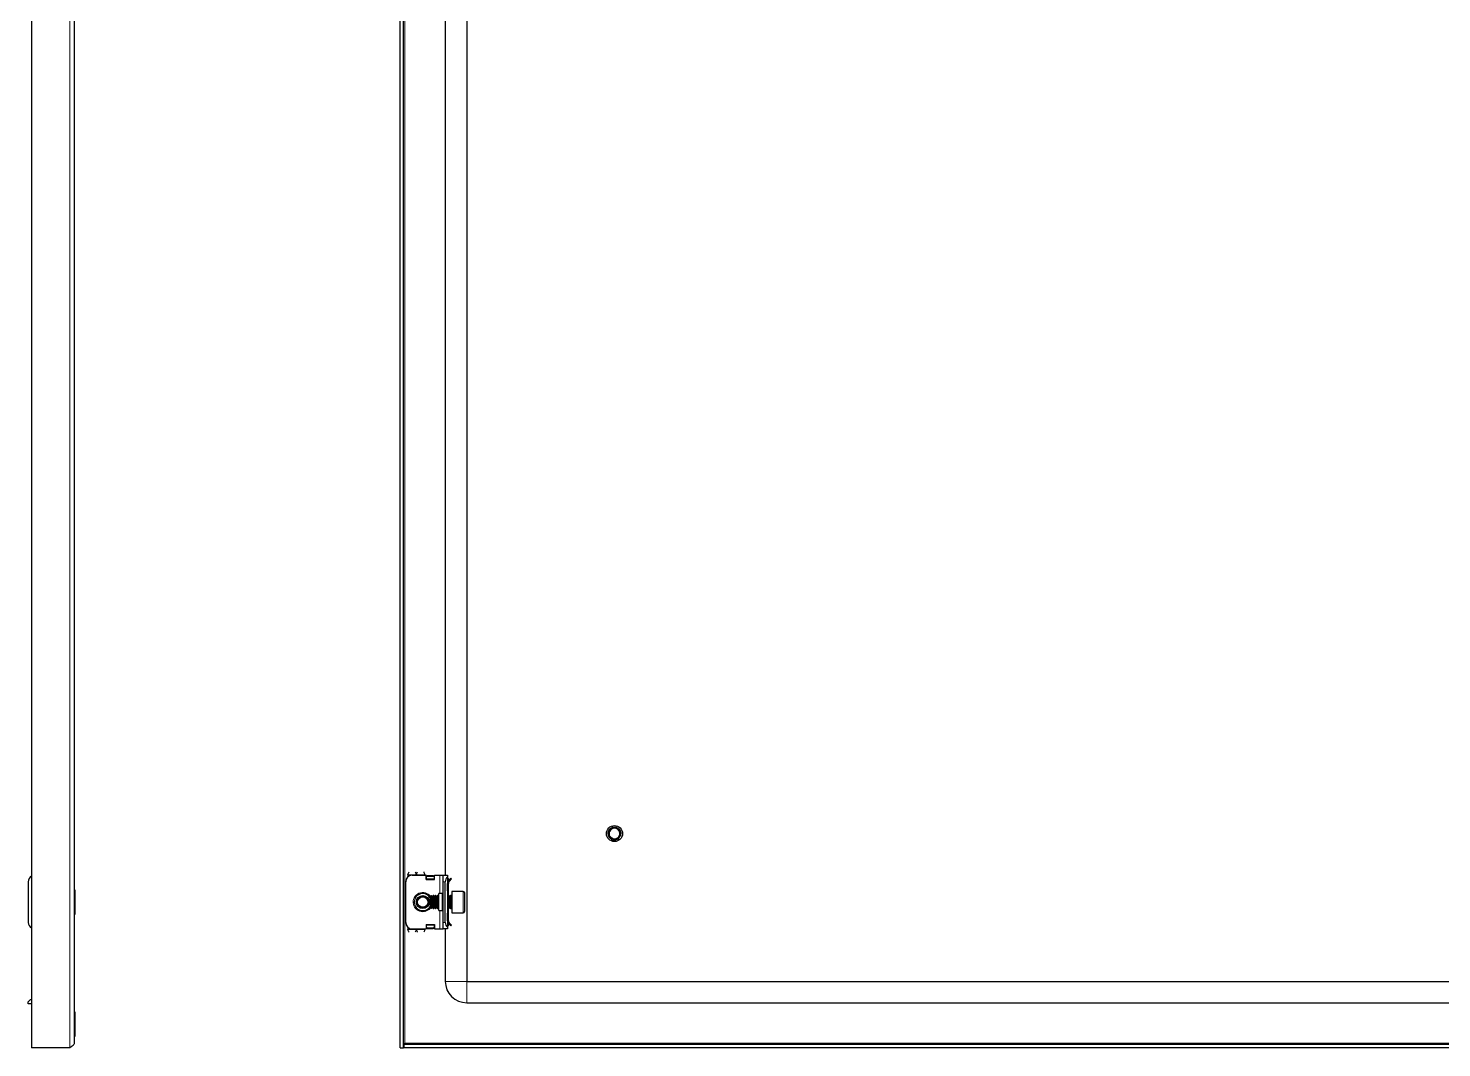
# Model space of a CAD drawing. Header units: millimetres. Extents: x -637 to 2088, y -736 to 1285.
# Drawn here: x 768 to 1428, y -620 to -144 of the extents above; entities that cross this region are included whole.
import ezdxf

# ---------------------------------------------------------------- set-up
doc = ezdxf.new("R2010")
doc.units = ezdxf.units.MM

msp = doc.modelspace()

# ---------------------------------------------------------------- linework, layer by layer
at = {"color": 7, "linetype": 'Continuous', "lineweight": 25}
for p, q in [((769.88, 1140.61), (769.88, -620.39)), ((789.88, 1138.51), (789.88, -618.29)), ((942.11, -620.39), (942.11, 1140.61)), ((943.61, -620.39), (943.61, 1140.61)), ((973.11, 1109.61), (973.11, -589.39)), ((963.11, -64.89), (963.11, -539.89)), ((1039.11, -520.19), (1039.17, -519.88)), ((1039.11, -520.19), (1039.11, -520.24)), ((1039.11, -520.39), (1039.11, -520.38)), ((1039.13, -519.98), (1039.13, -520.03)), ((1039.17, -519.78), (1039.16, -519.83)), ((1039.21, -519.59), (1039.2, -519.63)), ((1039.27, -519.41), (1039.26, -519.45)), ((1039.32, -519.27), (1039.43, -519.09)), ((1039.34, -519.27), (1039.44, -519.08)), ((1039.81, -521.25), (1039.65, -520.84)), ((1039.84, -518.42), (1040, -518.29)), ((1039.87, -518.46), (1039.98, -518.27)), ((1040.57, -517.81), (1040.84, -517.69)), ((1041.13, -517.55), (1041.42, -517.49)), ((1041.51, -517.45), (1041.46, -517.46)), ((1041.66, -517.42), (1041.84, -517.4)), ((1042.64, -517.44), (1042.6, -517.43)), ((1042.82, -517.47), (1042.78, -517.46)), ((1043, -517.52), (1042.96, -517.51)), ((1043.18, -517.59), (1043.14, -517.57)), ((1043.54, -517.75), (1043.5, -517.73)), ((1043.54, -517.75), (1043.53, -517.86)), ((1043.54, -517.75), (1043.68, -517.87)), ((1043.71, -517.85), (1043.67, -517.83)), ((1043.89, -517.97), (1043.85, -517.94)), ((1043.89, -517.97), (1044.09, -518.16)), ((1044.05, -518.1), (1044.01, -518.07)), ((1044.2, -518.24), (1044.16, -518.2)), ((1044.33, -518.38), (1044.3, -518.34)), ((1044.92, -519.35), (1044.92, -519.34)), ((1045.02, -521.09), (1044.95, -521.33)), ((1044.98, -519.52), (1044.97, -519.48)), ((1044.97, -521.28), (1044.98, -521.23)), ((1045.03, -519.7), (1045.02, -519.66)), ((1045.02, -521.09), (1045.03, -521.04)), ((1045.06, -519.89), (1045.06, -519.84)), ((1045.06, -520.89), (1045.07, -520.84)), ((1045.09, -520.08), (1045.08, -520.03)), ((1045.1, -520.28), (1045.08, -520.52)), ((1045.1, -520.48), (1045.08, -520.73)), ((1045.09, -520.69), (1045.1, -520.64)), ((1045.1, -520.28), (1045.1, -520.23)), ((1045.1, -520.48), (1045.11, -520.43)), ((1039.95, -522.47), (1039.83, -522.33)), ((1039.83, -522.34), (1039.85, -522.36)), ((1039.95, -522.47), (1039.98, -522.5)), ((1040.09, -522.61), (1040.12, -522.64)), ((1040.24, -522.74), (1040.28, -522.77)), ((1040.41, -522.86), (1040.45, -522.89)), ((1041.91, -523.38), (1042.65, -523.31)), ((1042.8, -523.31), (1042.84, -523.3)), ((1042.99, -523.25), (1043.03, -523.24)), ((1043.18, -523.19), (1043.23, -523.17)), ((1043.55, -523.01), (1043.33, -523.09)), ((1043.37, -523.11), (1043.42, -523.09)), ((1043.73, -522.91), (1043.53, -523.02)), ((1043.55, -522.94), (1043.6, -522.99)), ((1043.55, -523.01), (1043.6, -522.99)), ((945.61, -539.64), (945.61, -540.65)), ((947.61, -539.89), (954.11, -539.89)), ((953.61, -539.64), (953.61, -539.89)), ((954.11, -541.89), (954.11, -539.89)), ((954.31, -540), (954.11, -540)), ((954.31, -541.89), (954.31, -540)), ((954.36, -540.27), (954.86, -539.91)), ((954.86, -540.27), (954.36, -540.62)), ((954.36, -540.62), (954.36, -540.27)), ((954.36, -541.53), (954.36, -540.62)), ((954.86, -539.91), (954.86, -540.27)), ((954.86, -539.91), (957.36, -539.91)), ((954.86, -540.27), (957.36, -540.27)), ((957.36, -540.27), (957.36, -539.91)), ((957.36, -539.91), (957.86, -540.27)), ((957.86, -540.62), (957.36, -540.27)), ((957.86, -540.27), (957.86, -540.62)), ((957.86, -540.62), (957.86, -541.53)), ((958.11, -541.89), (958.11, -539.89)), ((958.11, -539.89), (960.61, -539.89)), ((960.61, -539.89), (962.11, -539.89)), ((962.11, -539.89), (964.11, -539.89)), ((962.11, -542.89), (962.11, -539.89)), ((964.11, -539.89), (964.11, -540.65)), ((964.11, -540.65), (964.11, -564.12)), ((964.11, -540.97), (964.31, -541.18)), ((768.38, -542.89), (768.38, -561.89)), ((790.13, -546.6), (789.88, -546.6)), ((790.13, -546.6), (790.13, -558.17)), ((944.61, -561.89), (944.61, -542.89)), ((954.11, -541.89), (958.11, -541.89)), ((954.36, -541.89), (954.36, -541.53)), ((957.86, -541.53), (957.86, -541.89)), ((962.11, -561.89), (962.11, -542.89)), ((963.11, -561.89), (963.11, -542.89)), ((964.61, -543.64), (964.11, -543.64)), ((964.11, -547.14), (964.11, -543.64)), ((964.61, -547.14), (964.11, -547.14)), ((964.61, -541.89), (964.61, -542.35)), ((964.61, -547.14), (964.61, -543.64)), ((964.61, -549.39), (964.61, -547.14)), ((964.69, -542.22), (965.67, -541.25)), ((965.05, -542.58), (964.69, -542.22)), ((965.05, -542.58), (966.02, -541.6)), ((965.67, -541.25), (966.02, -541.6)), ((971.51, -547.39), (966.11, -547.39)), ((966.11, -547.39), (966.11, -557.39)), ((956.66, -549.39), (956.11, -549.94)), ((956.11, -549.94), (956.11, -554.83)), ((956.72, -549.39), (956.66, -549.39)), ((956.66, -549.39), (956.66, -555.39)), ((957.11, -549.94), (956.72, -549.39)), ((956.72, -549.39), (956.72, -554.91)), ((957.49, -549.39), (957.11, -549.94)), ((957.11, -549.94), (957.11, -554.45)), ((957.72, -549.39), (957.49, -549.39)), ((957.49, -549.39), (957.49, -554.91)), ((958.11, -549.94), (957.72, -549.39)), ((957.72, -549.39), (957.72, -554.91)), ((958.49, -549.39), (958.11, -549.94)), ((958.11, -549.94), (958.11, -554.45)), ((958.72, -549.39), (958.49, -549.39)), ((958.49, -549.39), (958.49, -554.91)), ((959.11, -549.94), (958.72, -549.39)), ((958.72, -549.39), (958.72, -554.91)), ((959.49, -549.39), (959.11, -549.94)), ((959.11, -549.94), (959.11, -554.45)), ((959.72, -549.39), (959.49, -549.39)), ((959.49, -549.39), (959.49, -554.91)), ((960.11, -549.94), (959.72, -549.39)), ((959.72, -549.39), (959.72, -554.91)), ((961.61, -548.39), (960.11, -548.39)), ((960.11, -556.39), (960.11, -548.39)), ((964.49, -549.39), (964.11, -549.94)), ((964.72, -549.39), (964.49, -549.39)), ((964.49, -549.39), (964.49, -554.91)), ((965.11, -549.94), (964.72, -549.39)), ((964.72, -549.39), (964.72, -554.91)), ((965.49, -549.39), (965.11, -549.94)), ((965.11, -549.94), (965.11, -554.45)), ((965.86, -549.39), (965.49, -549.39)), ((965.49, -549.39), (965.49, -554.91)), ((972.11, -547.99), (972.11, -556.79)), ((789.88, -558.17), (790.13, -558.17)), ((956.11, -554.83), (956.66, -555.39)), ((956.66, -555.39), (956.72, -555.39)), ((956.72, -555.39), (957.11, -554.83)), ((956.72, -554.91), (956.72, -555.39)), ((957.11, -554.45), (957.11, -554.83)), ((957.11, -554.83), (957.49, -555.39)), ((957.49, -554.91), (957.49, -555.39)), ((957.49, -555.39), (957.72, -555.39)), ((957.72, -555.39), (958.11, -554.83)), ((957.72, -554.91), (957.72, -555.39)), ((958.11, -554.45), (958.11, -554.83)), ((958.11, -554.83), (958.49, -555.39)), ((958.49, -554.91), (958.49, -555.39)), ((958.49, -555.39), (958.72, -555.39)), ((958.72, -555.39), (959.11, -554.83)), ((958.72, -554.91), (958.72, -555.39)), ((959.11, -554.45), (959.11, -554.83)), ((959.11, -554.83), (959.49, -555.39)), ((959.49, -554.91), (959.49, -555.39)), ((959.49, -555.39), (959.72, -555.39)), ((959.72, -555.39), (960.11, -554.83)), ((959.72, -554.91), (959.72, -555.39)), ((960.11, -556.39), (961.61, -556.39)), ((964.11, -554.83), (964.49, -555.39)), ((964.11, -557.64), (964.61, -557.64)), ((964.11, -561.14), (964.11, -557.64)), ((964.49, -554.91), (964.49, -555.39)), ((964.49, -555.39), (964.72, -555.39)), ((964.61, -557.64), (964.61, -555.39)), ((964.61, -561.14), (964.61, -557.64)), ((964.72, -555.39), (965.11, -554.83)), ((964.72, -554.91), (964.72, -555.39)), ((965.11, -554.45), (965.11, -554.83)), ((965.11, -554.83), (965.49, -555.39)), ((965.49, -554.91), (965.49, -555.39)), ((965.49, -555.39), (965.86, -555.39)), ((966.11, -557.39), (971.51, -557.39)), ((945.61, -564.12), (945.61, -565.14)), ((947.61, -564.89), (954.11, -564.89)), ((953.61, -564.89), (953.61, -565.14)), ((954.11, -562.89), (954.11, -564.89)), ((954.11, -562.89), (958.11, -562.89)), ((954.11, -564.77), (954.31, -564.77)), ((954.31, -564.77), (954.31, -562.89)), ((954.36, -563.24), (954.36, -562.89)), ((954.36, -564.15), (954.36, -563.24)), ((954.36, -564.51), (954.36, -564.15)), ((954.36, -564.15), (954.86, -564.51)), ((954.86, -564.86), (954.36, -564.51)), ((954.86, -564.51), (954.86, -564.86)), ((957.36, -564.51), (954.86, -564.51)), ((957.36, -564.86), (954.86, -564.86)), ((957.36, -564.51), (957.86, -564.15)), ((957.36, -564.86), (957.36, -564.51)), ((957.86, -564.51), (957.36, -564.86)), ((957.86, -562.89), (957.86, -563.24)), ((957.86, -563.24), (957.86, -564.15)), ((957.86, -564.15), (957.86, -564.51)), ((958.11, -562.89), (958.11, -564.89)), ((958.11, -564.89), (960.61, -564.89)), ((960.61, -564.89), (962.11, -564.89)), ((962.11, -564.89), (962.11, -561.89)), ((964.11, -564.89), (962.11, -564.89)), ((963.11, -564.89), (963.11, -589.39)), ((964.61, -561.14), (964.11, -561.14)), ((964.31, -563.59), (964.11, -563.8)), ((964.11, -564.12), (964.11, -564.89)), ((964.61, -562.89), (964.61, -562.49)), ((965.05, -562.2), (964.69, -562.55)), ((964.69, -562.55), (965.67, -563.53)), ((965.05, -562.2), (966.02, -563.17)), ((965.67, -563.53), (966.02, -563.17)), ((973.11, -589.39), (2057.11, -589.39)), ((769.38, -597.89), (768.38, -598.89)), ((768.38, -599.89), (768.38, -598.89)), ((769.88, -599.89), (768.38, -599.89)), ((769.38, -597.89), (769.88, -597.89)), ((973.11, -599.39), (1502.61, -599.39)), ((790.12, -603.6), (789.88, -603.6)), ((790.12, -603.6), (790.12, -604.65)), ((790.12, -604.65), (790.12, -615.17)), ((787.78, -620.39), (769.88, -620.39)), ((789.88, -615.17), (790.12, -615.17)), ((942.11, -620.39), (943.61, -620.39)), ((2086.41, -618.89), (943.81, -618.89)), ((943.81, -618.89), (943.81, -620.39)), ((2086.41, -620.39), (943.81, -620.39)), ((943.96, -618.89), (944.21, -618.29))]:
    msp.add_line(p, q, dxfattribs=at)
at = {"color": 8, "linetype": 'Continuous', "lineweight": 18}
for p, q in [((787.78, 1140.61), (787.78, -620.39)), ((944.21, -618.29), (944.21, 1138.51)), ((945.61, -539.64), (949.61, -539.64)), ((949.61, -539.64), (953.61, -539.64)), ((960.61, -548.39), (960.61, -539.89)), ((964.11, -541.39), (964.31, -541.18)), ((957.86, -541.53), (954.36, -541.53)), ((963.11, -542.89), (962.11, -542.89)), ((964.11, -541.89), (964.61, -541.89)), ((971.51, -557.39), (971.51, -547.39)), ((961.61, -556.39), (961.61, -548.39)), ((965.86, -550.77), (965.86, -549.39)), ((965.86, -555.39), (965.86, -550.77)), ((960.61, -564.89), (960.61, -556.39)), ((945.61, -565.14), (949.61, -565.14)), ((953.61, -565.14), (949.61, -565.14)), ((954.36, -563.24), (957.86, -563.24)), ((962.11, -561.89), (963.11, -561.89)), ((964.11, -562.89), (964.61, -562.89)), ((964.11, -563.39), (964.31, -563.59)), ((973.11, -589.39), (963.11, -589.39)), ((973.11, -589.39), (973.11, -599.39)), ((2086.01, -618.29), (944.21, -618.29))]:
    msp.add_line(p, q, dxfattribs=at)
at = {"color": 7, "linetype": 'Continuous', "lineweight": 25}
for centre, radius in [((1042.11, -520.39), 3.75), ((952.61, -552.39), 3), ((952.61, -552.39), 2.76), ((952.61, -552.39), 2.45)]:
    msp.add_circle(centre, radius, dxfattribs=at)
for centre, radius, start, end in [((1042.11, -520.39), 3, 180, 220.74374), ((1042.11, -520.39), 2.5, 168.59442, 190.51652), ((1042.11, -520.39), 2.5, 108.59442, 168.59442), ((1042.11, -520.39), 2.5, 48.59442, 108.59442), ((1042.11, -520.39), 2.5, 288.59442, 348.59442), ((1042.11, -520.39), 2.5, 348.59442, 48.59442), ((1042.11, -520.39), 3, 239.92857, 266.21929), ((1042.11, -520.39), 2.5, 255.88813, 288.59442), ((771.38, -542.89), 3, 120, 180), ((947.61, -542.89), 3, 90, 180), ((966.11, -542.89), 3, 131.81031, 180), ((963.61, -541.89), 1, 360, 45), ((971.51, -547.99), 0.6, 0, 90), ((952.61, -552.39), 4, 90, 331.04498), ((952.61, -552.39), 4, 28.95502, 90), ((961.61, -547.89), 0.5, 270, 0), ((965.86, -549.14), 0.25, 270, 0), ((961.61, -556.89), 0.5, 360, 90), ((965.86, -555.64), 0.25, 360, 90), ((971.51, -556.79), 0.6, 270, 360), ((771.38, -561.89), 3, 180, 240), ((947.61, -561.89), 3, 180, 270), ((966.11, -561.89), 3, 180, 228.18969), ((963.61, -562.89), 1, 315, 0), ((973.11, -589.39), 10, 180, 270)]:
    msp.add_arc(centre, radius, start, end, dxfattribs=at)
at = {"color": 8, "linetype": 'Continuous', "lineweight": 18}
for start, end in [(35.46217, 270), (270, 324.53783)]:
    msp.add_arc((952.61, -552.39), 4.5, start, end, dxfattribs=at)
at = {"color": 7, "linetype": 'Continuous', "lineweight": 25}
for points, knots in [([(1039.11, -520.4), (1039.1, -520.34), (1039.1, -520.27), (1039.12, -520.19), (1039.13, -520.16)], [0, 0, 0, 0, 0.6598587, 1, 1, 1, 1]), ([(1039.6, -520.1), (1039.59, -520.11), (1039.57, -520.15), (1039.53, -520.2), (1039.48, -520.25), (1039.41, -520.3), (1039.34, -520.34), (1039.25, -520.37), (1039.18, -520.38), (1039.13, -520.38), (1039.11, -520.38)], [0, 0, 0, 0, 0.060221, 0.18113, 0.301988, 0.42281, 0.589437, 0.75603, 0.87711, 1, 1, 1, 1]), ([(1039.11, -520.19), (1039.15, -520.18), (1039.21, -520.15), (1039.31, -520.13), (1039.4, -520.13), (1039.48, -520.14), (1039.53, -520.16), (1039.55, -520.17)], [0, 0, 0, 0, 0.235039, 0.445532, 0.651268, 0.847853, 1, 1, 1, 1]), ([(1039.46, -520.26), (1039.44, -520.25), (1039.38, -520.23), (1039.29, -520.22), (1039.19, -520.22), (1039.14, -520.23), (1039.11, -520.24)], [0, 0, 0, 0, 0.237597, 0.516729, 0.755527, 1, 1, 1, 1]), ([(1039.11, -520.4), (1039.14, -520.38), (1039.2, -520.35), (1039.29, -520.32), (1039.35, -520.32), (1039.38, -520.31)], [0, 0, 0, 0, 0.371226, 0.708872, 1, 1, 1, 1]), ([(1040.04, -522.17), (1040.01, -522.15), (1039.77, -521.92), (1039.42, -521.46), (1039.18, -520.85), (1039.12, -520.5), (1039.11, -520.39)], [0, 0, 0, 0, 0.050685, 0.485619, 0.826643, 1, 1, 1, 1]), ([(1039.13, -519.98), (1039.17, -519.97), (1039.23, -519.95), (1039.33, -519.94), (1039.42, -519.95), (1039.5, -519.98), (1039.56, -520.01), (1039.59, -520.03), (1039.6, -520.04)], [0, 0, 0, 0, 0.214065, 0.402363, 0.585629, 0.760234, 0.923894, 1, 1, 1, 1]), ([(1039.57, -520.14), (1039.55, -520.13), (1039.49, -520.09), (1039.4, -520.05), (1039.31, -520.03), (1039.21, -520.02), (1039.16, -520.03), (1039.13, -520.03)], [0, 0, 0, 0, 0.189173, 0.404697, 0.62022, 0.807935, 1, 1, 1, 1]), ([(1039.63, -520.04), (1039.62, -520.03), (1039.59, -519.99), (1039.53, -519.94), (1039.44, -519.88), (1039.35, -519.85), (1039.25, -519.83), (1039.19, -519.83), (1039.16, -519.83)], [0, 0, 0, 0, 0.069872, 0.258455, 0.446951, 0.635422, 0.81547, 1, 1, 1, 1]), ([(1039.17, -519.78), (1039.18, -519.73), (1039.19, -519.65), (1039.22, -519.58), (1039.24, -519.55)], [0, 0, 0, 0, 0.6579883, 1, 1, 1, 1]), ([(1039.17, -519.78), (1039.2, -519.77), (1039.27, -519.76), (1039.36, -519.77), (1039.45, -519.79), (1039.52, -519.82), (1039.58, -519.87), (1039.62, -519.9), (1039.63, -519.92)], [0, 0, 0, 0, 0.208898, 0.388587, 0.562428, 0.727295, 0.881578, 1, 1, 1, 1]), ([(1039.63, -519.89), (1039.62, -519.87), (1039.59, -519.82), (1039.52, -519.77), (1039.45, -519.71), (1039.37, -519.67), (1039.29, -519.64), (1039.23, -519.64), (1039.2, -519.63)], [0, 0, 0, 0, 0.137266, 0.30795, 0.478578, 0.649185, 0.822833, 1, 1, 1, 1]), ([(1039.21, -519.59), (1039.24, -519.59), (1039.31, -519.58), (1039.39, -519.6), (1039.47, -519.63), (1039.54, -519.67), (1039.6, -519.73), (1039.64, -519.78), (1039.65, -519.82), (1039.66, -519.83)], [0, 0, 0, 0, 0.1656667, 0.3305216, 0.4888089, 0.6385249, 0.7786294, 0.9092127, 1, 1, 1, 1]), ([(1039.63, -519.75), (1039.63, -519.74), (1039.61, -519.69), (1039.55, -519.63), (1039.48, -519.56), (1039.41, -519.51), (1039.33, -519.47), (1039.28, -519.46), (1039.26, -519.45)], [0, 0, 0, 0, 0.076151, 0.276704, 0.47712, 0.677473, 0.837574, 1, 1, 1, 1]), ([(1039.27, -519.41), (1039.48, -518.98), (1039.79, -518.34), (1040.38, -517.94), (1040.58, -517.8)], [0, 0, 0, 0, 0.657042, 1, 1, 1, 1]), ([(1039.27, -519.41), (1039.3, -519.41), (1039.36, -519.42), (1039.44, -519.45), (1039.51, -519.49), (1039.56, -519.54), (1039.61, -519.6), (1039.64, -519.67), (1039.66, -519.72), (1039.66, -519.75), (1039.66, -519.76)], [0, 0, 0, 0, 0.154027, 0.307095, 0.452862, 0.590123, 0.718565, 0.838856, 0.95247, 1, 1, 1, 1]), ([(1039.3, -519.41), (1039.33, -519.31), (1039.37, -519.13), (1039.46, -518.98), (1039.49, -518.92)], [0, 0, 0, 0, 0.608978, 1, 1, 1, 1]), ([(1039.47, -519), (1039.5, -518.93), (1039.64, -518.58), (1039.96, -518.27), (1040.23, -518.05), (1040.28, -518.01)], [0, 0, 0, 0, 0.17549, 0.867074, 1, 1, 1, 1]), ([(1039.56, -518.87), (1039.58, -518.81), (1039.68, -518.52), (1039.92, -518.31), (1040.13, -518.13)], [0, 0, 0, 0, 0.171865, 1, 1, 1, 1]), ([(1039.6, -520.05), (1039.59, -520.16), (1039.57, -520.43), (1039.62, -520.69), (1039.65, -520.84)], [0, 0, 0, 0, 0.408521, 1, 1, 1, 1]), ([(1039.66, -519.89), (1039.65, -519.9), (1039.64, -519.95), (1039.62, -520), (1039.6, -520.04), (1039.6, -520.05)], [0, 0, 0, 0, 0.157682, 0.80304, 1, 1, 1, 1]), ([(1040.95, -518.02), (1040.88, -518.06), (1040.56, -518.25), (1040.07, -518.71), (1039.76, -519.3), (1039.67, -519.64), (1039.66, -519.7)], [0, 0, 0, 0, 0.104785, 0.513079, 0.918136, 1, 1, 1, 1]), ([(1039.66, -519.7), (1039.66, -519.73), (1039.67, -519.79), (1039.66, -519.86), (1039.66, -519.89)], [0, 0, 0, 0, 0.5444726, 1, 1, 1, 1]), ([(1039.84, -518.42), (1039.83, -518.43), (1039.82, -518.44), (1039.8, -518.46), (1039.79, -518.48)], [0, 0, 0, 0, 0.2967964, 1, 1, 1, 1]), ([(1041.1, -522.62), (1041.02, -522.58), (1040.7, -522.43), (1040.19, -522.01), (1039.94, -521.51), (1039.81, -521.25)], [0, 0, 0, 0, 0.130652, 0.560007, 1, 1, 1, 1]), ([(1039.96, -518.29), (1039.96, -518.29), (1039.95, -518.3), (1039.94, -518.31), (1039.93, -518.32)], [0, 0, 0, 0, 0.4842322, 1, 1, 1, 1]), ([(1040.1, -518.16), (1040.09, -518.16), (1040.08, -518.17), (1040.07, -518.18), (1040.07, -518.19)], [0, 0, 0, 0, 0.485158, 1, 1, 1, 1]), ([(1040.24, -518.04), (1040.24, -518.04), (1040.23, -518.05), (1040.21, -518.06), (1040.21, -518.06)], [0, 0, 0, 0, 0.4845464, 1, 1, 1, 1]), ([(1040.4, -517.92), (1040.39, -517.92), (1040.38, -517.93), (1040.37, -517.94), (1040.36, -517.95)], [0, 0, 0, 0, 0.482687, 1, 1, 1, 1]), ([(1040.4, -517.92), (1040.41, -517.91), (1040.46, -517.88), (1040.52, -517.85), (1040.56, -517.84)], [0, 0, 0, 0, 0.230751, 1, 1, 1, 1]), ([(1040.57, -517.81), (1040.56, -517.81), (1040.55, -517.82), (1040.53, -517.83), (1040.53, -517.84)], [0, 0, 0, 0, 0.480194, 1, 1, 1, 1]), ([(1040.57, -517.81), (1040.6, -517.83), (1040.66, -517.86), (1040.73, -517.93), (1040.77, -517.98), (1040.78, -518.01)], [0, 0, 0, 0, 0.362858, 0.693435, 1, 1, 1, 1]), ([(1040.93, -518.07), (1040.92, -518.07), (1040.88, -518.06), (1040.81, -518.03), (1040.73, -517.98), (1040.65, -517.91), (1040.61, -517.84), (1040.58, -517.8)], [0, 0, 0, 0, 0.084477, 0.253367, 0.470159, 0.686909, 1, 1, 1, 1]), ([(1040.75, -517.71), (1040.74, -517.72), (1040.73, -517.72), (1040.71, -517.73), (1040.7, -517.73)], [0, 0, 0, 0, 0.477867, 1, 1, 1, 1]), ([(1040.86, -518.01), (1040.86, -518), (1040.85, -517.95), (1040.82, -517.87), (1040.77, -517.8), (1040.73, -517.76), (1040.7, -517.73)], [0, 0, 0, 0, 0.154183, 0.462567, 0.728091, 1, 1, 1, 1]), ([(1040.75, -517.71), (1040.78, -517.73), (1040.84, -517.77), (1040.9, -517.85), (1040.95, -517.93), (1040.97, -517.99), (1040.98, -518.03), (1040.98, -518.03)], [0, 0, 0, 0, 0.260762, 0.494805, 0.723794, 0.94279, 1, 1, 1, 1]), ([(1040.94, -517.62), (1040.93, -517.63), (1040.91, -517.63), (1040.9, -517.64), (1040.89, -517.64)], [0, 0, 0, 0, 0.4764859, 1, 1, 1, 1]), ([(1041.03, -518.04), (1041.03, -518.02), (1041.03, -517.97), (1041.02, -517.89), (1040.99, -517.79), (1040.95, -517.71), (1040.91, -517.67), (1040.89, -517.64)], [0, 0, 0, 0, 0.114393, 0.350182, 0.585971, 0.790611, 1, 1, 1, 1]), ([(1040.94, -517.62), (1040.95, -517.62), (1041.02, -517.59), (1041.08, -517.58), (1041.13, -517.57)], [0, 0, 0, 0, 0.301025, 1, 1, 1, 1]), ([(1040.94, -517.62), (1040.96, -517.65), (1041.02, -517.69), (1041.07, -517.77), (1041.11, -517.85), (1041.13, -517.94), (1041.14, -518), (1041.13, -518.04), (1041.13, -518.05)], [0, 0, 0, 0, 0.218347, 0.41099, 0.598711, 0.777744, 0.945667, 1, 1, 1, 1]), ([(1041.31, -518.02), (1041.3, -518.02), (1041.25, -518.04), (1041.17, -518.05), (1041.07, -518.05), (1041, -518.04), (1040.96, -518.03), (1040.95, -518.02)], [0, 0, 0, 0, 0.099011, 0.388276, 0.61301, 0.895384, 1, 1, 1, 1]), ([(1041.13, -517.55), (1041.12, -517.55), (1041.11, -517.56), (1041.09, -517.56), (1041.08, -517.57)], [0, 0, 0, 0, 0.4765794, 1, 1, 1, 1]), ([(1041.16, -518.05), (1041.16, -518.04), (1041.17, -518.01), (1041.18, -517.93), (1041.18, -517.83), (1041.16, -517.74), (1041.13, -517.65), (1041.1, -517.59), (1041.08, -517.57)], [0, 0, 0, 0, 0.019058, 0.219488, 0.419831, 0.620151, 0.807785, 1, 1, 1, 1]), ([(1041.13, -517.55), (1041.15, -517.58), (1041.2, -517.63), (1041.24, -517.71), (1041.27, -517.79), (1041.28, -517.88), (1041.27, -517.95), (1041.26, -517.99), (1041.26, -518.01)], [0, 0, 0, 0, 0.213002, 0.396975, 0.575181, 0.744364, 0.902779, 1, 1, 1, 1]), ([(1041.32, -517.49), (1041.31, -517.49), (1041.3, -517.5), (1041.28, -517.5), (1041.28, -517.5)], [0, 0, 0, 0, 0.4789775, 1, 1, 1, 1]), ([(1041.28, -518), (1041.29, -517.98), (1041.31, -517.92), (1041.33, -517.84), (1041.34, -517.75), (1041.33, -517.63), (1041.3, -517.56), (1041.28, -517.5)], [0, 0, 0, 0, 0.147065, 0.321231, 0.495346, 0.669443, 1, 1, 1, 1]), ([(1041.57, -517.78), (1041.57, -517.8), (1041.54, -517.85), (1041.48, -517.92), (1041.39, -517.99), (1041.33, -518.01), (1041.31, -518.02)], [0, 0, 0, 0, 0.153621, 0.528305, 0.811762, 1, 1, 1, 1]), ([(1041.32, -517.49), (1041.34, -517.52), (1041.38, -517.58), (1041.41, -517.66), (1041.42, -517.75), (1041.42, -517.83), (1041.4, -517.9), (1041.38, -517.96), (1041.35, -517.99), (1041.35, -518)], [0, 0, 0, 0, 0.195461, 0.359649, 0.517607, 0.666788, 0.806268, 0.936243, 1, 1, 1, 1]), ([(1041.4, -517.95), (1041.4, -517.95), (1041.43, -517.9), (1041.46, -517.82), (1041.49, -517.71), (1041.49, -517.62), (1041.48, -517.53), (1041.47, -517.48), (1041.46, -517.46)], [0, 0, 0, 0, 0.001313, 0.309582, 0.493731, 0.677835, 0.837663, 1, 1, 1, 1]), ([(1041.43, -517.95), (1041.46, -517.93), (1041.5, -517.89), (1041.55, -517.83), (1041.57, -517.79), (1041.57, -517.78)], [0, 0, 0, 0, 0.41332, 0.833507, 1, 1, 1, 1]), ([(1041.51, -517.45), (1041.52, -517.47), (1041.54, -517.53), (1041.56, -517.61), (1041.56, -517.69), (1041.55, -517.77), (1041.51, -517.86), (1041.47, -517.92), (1041.44, -517.95)], [0, 0, 0, 0, 0.162579, 0.32416, 0.478216, 0.623372, 0.759205, 1, 1, 1, 1]), ([(1041.51, -517.45), (1041.54, -517.44), (1041.86, -517.38), (1042.5, -517.37), (1043.16, -517.55), (1043.49, -517.73), (1043.56, -517.76)], [0, 0, 0, 0, 0.044285, 0.46488, 0.894202, 1, 1, 1, 1]), ([(1043.55, -518.07), (1043.49, -518.03), (1043.16, -517.86), (1042.49, -517.67), (1041.87, -517.71), (1041.57, -517.78), (1041.57, -517.78)], [0, 0, 0, 0, 0.102158, 0.551599, 0.99962, 1, 1, 1, 1]), ([(1041.94, -517.41), (1042.01, -517.4), (1042.18, -517.37), (1042.35, -517.39), (1042.45, -517.41)], [0, 0, 0, 0, 0.399625, 1, 1, 1, 1]), ([(1042.62, -517.45), (1042.67, -517.45), (1042.81, -517.46), (1042.95, -517.5), (1043.04, -517.54)], [0, 0, 0, 0, 0.317385, 1, 1, 1, 1]), ([(1043.47, -518.04), (1043.47, -518.04), (1043.47, -518.01), (1043.48, -517.94), (1043.5, -517.85), (1043.54, -517.79), (1043.56, -517.76)], [0, 0, 0, 0, 0.0582551, 0.3055086, 0.6471604, 1, 1, 1, 1]), ([(1043.55, -518.07), (1043.57, -518.04), (1043.61, -518), (1043.65, -517.91), (1043.67, -517.86), (1043.67, -517.83)], [0, 0, 0, 0, 0.3515094, 0.6718605, 1, 1, 1, 1]), ([(1043.76, -518.51), (1043.75, -518.5), (1043.71, -518.47), (1043.66, -518.41), (1043.61, -518.32), (1043.58, -518.24), (1043.56, -518.15), (1043.55, -518.09), (1043.55, -518.07)], [0, 0, 0, 0, 0.066273, 0.267344, 0.423096, 0.618734, 0.814089, 1, 1, 1, 1]), ([(1043.71, -517.85), (1043.71, -517.89), (1043.71, -517.96), (1043.68, -518.06), (1043.63, -518.14), (1043.6, -518.19), (1043.57, -518.2), (1043.57, -518.21)], [0, 0, 0, 0, 0.275174, 0.522846, 0.765225, 0.99702, 1, 1, 1, 1]), ([(1043.57, -522.94), (1043.64, -522.89), (1043.99, -522.66), (1044.48, -522.15), (1044.71, -521.6), (1044.81, -521.35)], [0, 0, 0, 0, 0.128781, 0.613629, 1, 1, 1, 1]), ([(1043.59, -518.25), (1043.6, -518.25), (1043.64, -518.23), (1043.7, -518.18), (1043.77, -518.1), (1043.82, -518.03), (1043.84, -517.97), (1043.85, -517.94)], [0, 0, 0, 0, 0.0849649, 0.3293377, 0.5737157, 0.7844106, 1, 1, 1, 1]), ([(1043.89, -517.97), (1043.88, -518.01), (1043.87, -518.08), (1043.83, -518.16), (1043.78, -518.24), (1043.72, -518.3), (1043.67, -518.34), (1043.64, -518.35), (1043.63, -518.35)], [0, 0, 0, 0, 0.222831, 0.420099, 0.612409, 0.79585, 0.967895, 1, 1, 1, 1]), ([(1043.65, -518.38), (1043.65, -518.38), (1043.69, -518.37), (1043.75, -518.34), (1043.84, -518.29), (1043.91, -518.23), (1043.97, -518.15), (1044, -518.1), (1044.01, -518.07)], [0, 0, 0, 0, 0.002693, 0.20821, 0.413641, 0.619057, 0.807274, 1, 1, 1, 1]), ([(1044.05, -518.1), (1044.04, -518.13), (1044.02, -518.2), (1043.97, -518.28), (1043.91, -518.35), (1043.85, -518.4), (1043.79, -518.43), (1043.75, -518.44), (1043.74, -518.44)], [0, 0, 0, 0, 0.219212, 0.409339, 0.593597, 0.768568, 0.932394, 1, 1, 1, 1]), ([(1043.75, -518.47), (1043.78, -518.46), (1043.85, -518.45), (1043.94, -518.41), (1044.03, -518.36), (1044.1, -518.29), (1044.14, -518.23), (1044.16, -518.2)], [0, 0, 0, 0, 0.190996, 0.383798, 0.576553, 0.78528, 1, 1, 1, 1]), ([(1044.21, -518.59), (1044.2, -518.59), (1044.17, -518.61), (1044.12, -518.62), (1044.03, -518.63), (1043.93, -518.62), (1043.83, -518.57), (1043.78, -518.53), (1043.76, -518.51)], [0, 0, 0, 0, 0.045866, 0.230744, 0.387461, 0.658246, 0.861978, 1, 1, 1, 1]), ([(1044.2, -518.24), (1044.18, -518.27), (1044.15, -518.33), (1044.1, -518.4), (1044.03, -518.46), (1043.96, -518.49), (1043.89, -518.52), (1043.84, -518.52), (1043.82, -518.52)], [0, 0, 0, 0, 0.211659, 0.390361, 0.562352, 0.724819, 0.876696, 1, 1, 1, 1]), ([(1043.84, -518.54), (1043.85, -518.54), (1043.92, -518.55), (1044.01, -518.53), (1044.12, -518.48), (1044.22, -518.43), (1044.27, -518.37), (1044.3, -518.34)], [0, 0, 0, 0, 0.046579, 0.362688, 0.551736, 0.740753, 1, 1, 1, 1]), ([(1043.84, -518.57), (1043.87, -518.59), (1043.94, -518.61), (1044.03, -518.62), (1044.12, -518.61), (1044.18, -518.6), (1044.21, -518.59)], [0, 0, 0, 0, 0.251795, 0.502165, 0.752314, 1, 1, 1, 1]), ([(1044.33, -518.38), (1044.32, -518.4), (1044.28, -518.45), (1044.22, -518.51), (1044.15, -518.55), (1044.08, -518.58), (1044, -518.59), (1043.94, -518.6), (1043.9, -518.59), (1043.89, -518.58)], [0, 0, 0, 0, 0.169226, 0.337427, 0.497935, 0.649179, 0.790582, 0.922688, 1, 1, 1, 1]), ([(1044.94, -520.42), (1044.94, -520.35), (1044.92, -519.96), (1044.74, -519.29), (1044.38, -518.81), (1044.21, -518.59)], [0, 0, 0, 0, 0.108003, 0.585763, 1, 1, 1, 1]), ([(1044.33, -518.38), (1044.45, -518.53), (1044.73, -518.88), (1045.02, -519.54), (1045.08, -520.05), (1045.1, -520.3)], [0, 0, 0, 0, 0.274163, 0.639603, 1, 1, 1, 1]), ([(1044.42, -518.5), (1044.46, -518.54), (1044.6, -518.68), (1044.69, -518.85), (1044.75, -518.97)], [0, 0, 0, 0, 0.288707, 1, 1, 1, 1]), ([(1044.81, -521.35), (1044.8, -521.35), (1044.77, -521.34), (1044.72, -521.32), (1044.66, -521.27), (1044.61, -521.21), (1044.57, -521.14), (1044.54, -521.04), (1044.55, -520.94), (1044.56, -520.89), (1044.56, -520.88)], [0, 0, 0, 0, 0.022761, 0.192243, 0.346896, 0.477535, 0.588677, 0.783334, 0.968624, 1, 1, 1, 1]), ([(1044.54, -520.95), (1044.54, -520.98), (1044.56, -521.05), (1044.6, -521.13), (1044.64, -521.21), (1044.7, -521.27), (1044.76, -521.32), (1044.79, -521.35), (1044.81, -521.35)], [0, 0, 0, 0, 0.182737, 0.363423, 0.543947, 0.724373, 0.904747, 1, 1, 1, 1]), ([(1044.97, -521.28), (1044.94, -521.28), (1044.88, -521.28), (1044.8, -521.25), (1044.72, -521.22), (1044.66, -521.17), (1044.61, -521.11), (1044.57, -521.05), (1044.56, -521.01), (1044.55, -521)], [0, 0, 0, 0, 0.164802, 0.328662, 0.485343, 0.633184, 0.771489, 0.900657, 1, 1, 1, 1]), ([(1044.56, -520.88), (1044.56, -520.85), (1044.58, -520.77), (1044.64, -520.67), (1044.71, -520.59), (1044.77, -520.52), (1044.84, -520.47), (1044.9, -520.44), (1044.93, -520.43), (1044.94, -520.42)], [0, 0, 0, 0, 0.125166, 0.336769, 0.488675, 0.640371, 0.791962, 0.943503, 1, 1, 1, 1]), ([(1044.56, -520.92), (1044.57, -520.94), (1044.6, -520.99), (1044.65, -521.06), (1044.72, -521.13), (1044.81, -521.18), (1044.9, -521.22), (1044.95, -521.23), (1044.98, -521.23)], [0, 0, 0, 0, 0.112687, 0.266978, 0.464332, 0.661607, 0.829157, 1, 1, 1, 1]), ([(1045.02, -521.09), (1044.99, -521.09), (1044.92, -521.1), (1044.83, -521.09), (1044.75, -521.06), (1044.68, -521.02), (1044.62, -520.97), (1044.58, -520.93), (1044.57, -520.91)], [0, 0, 0, 0, 0.207037, 0.38272, 0.55212, 0.712365, 0.86221, 1, 1, 1, 1]), ([(1045.06, -520.89), (1045.03, -520.9), (1044.96, -520.92), (1044.87, -520.92), (1044.78, -520.9), (1044.7, -520.87), (1044.64, -520.84), (1044.6, -520.8), (1044.59, -520.79)], [0, 0, 0, 0, 0.205811, 0.38496, 0.558827, 0.724121, 0.878934, 1, 1, 1, 1]), ([(1044.6, -520.84), (1044.62, -520.86), (1044.67, -520.91), (1044.75, -520.96), (1044.83, -521.01), (1044.93, -521.04), (1045, -521.04), (1045.03, -521.04)], [0, 0, 0, 0, 0.183111, 0.381533, 0.579913, 0.787111, 1, 1, 1, 1]), ([(1044.63, -520.7), (1044.65, -520.72), (1044.71, -520.76), (1044.79, -520.81), (1044.89, -520.84), (1044.98, -520.85), (1045.04, -520.85), (1045.07, -520.84)], [0, 0, 0, 0, 0.19243, 0.403622, 0.614801, 0.805152, 1, 1, 1, 1]), ([(1045.09, -520.69), (1045.06, -520.7), (1044.99, -520.73), (1044.9, -520.74), (1044.8, -520.73), (1044.72, -520.71), (1044.67, -520.69), (1044.64, -520.67), (1044.64, -520.67)], [0, 0, 0, 0, 0.227908, 0.430276, 0.627707, 0.816134, 0.99284, 1, 1, 1, 1]), ([(1044.71, -520.59), (1044.72, -520.59), (1044.75, -520.61), (1044.82, -520.64), (1044.92, -520.65), (1045.01, -520.65), (1045.07, -520.64), (1045.1, -520.64)], [0, 0, 0, 0, 0.0501556, 0.3045132, 0.5588802, 0.7769031, 1, 1, 1, 1]), ([(1045.1, -520.48), (1045.07, -520.5), (1045.01, -520.53), (1044.91, -520.55), (1044.83, -520.56), (1044.78, -520.55), (1044.76, -520.54)], [0, 0, 0, 0, 0.293779, 0.558982, 0.818494, 1, 1, 1, 1]), ([(1044.8, -519.09), (1044.81, -519.12), (1044.91, -519.25), (1044.95, -519.42), (1044.99, -519.55)], [0, 0, 0, 0, 0.192577, 1, 1, 1, 1]), ([(1044.98, -521.22), (1044.98, -521.24), (1044.96, -521.35), (1044.91, -521.46), (1044.86, -521.54)], [0, 0, 0, 0, 0.218168, 1, 1, 1, 1]), ([(1044.88, -520.45), (1044.9, -520.46), (1044.94, -520.46), (1045.02, -520.46), (1045.08, -520.44), (1045.11, -520.43)], [0, 0, 0, 0, 0.236131, 0.613435, 1, 1, 1, 1]), ([(1044.99, -519.64), (1045.01, -519.68), (1045.07, -519.83), (1045.08, -520), (1045.09, -520.11)], [0, 0, 0, 0, 0.28291, 1, 1, 1, 1]), ([(1039.83, -522.34), (1039.85, -522.32), (1039.88, -522.27), (1039.95, -522.22), (1040, -522.18), (1040.03, -522.17), (1040.04, -522.17)], [0, 0, 0, 0, 0.315056, 0.630194, 0.945514, 1, 1, 1, 1]), ([(1040.4, -522.22), (1040.36, -522.21), (1040.31, -522.19), (1040.22, -522.2), (1040.15, -522.21), (1040.06, -522.23), (1039.96, -522.27), (1039.89, -522.33), (1039.85, -522.36)], [0, 0, 0, 0, 0.149407, 0.278563, 0.407661, 0.536722, 0.727045, 1, 1, 1, 1]), ([(1039.95, -522.47), (1039.96, -522.44), (1039.99, -522.39), (1040.05, -522.32), (1040.12, -522.27), (1040.19, -522.24), (1040.26, -522.22), (1040.33, -522.21), (1040.38, -522.22), (1040.41, -522.23)], [0, 0, 0, 0, 0.159446, 0.318034, 0.469983, 0.61348, 0.747649, 0.872856, 1, 1, 1, 1]), ([(1040.46, -522.27), (1040.46, -522.27), (1040.42, -522.26), (1040.36, -522.27), (1040.27, -522.29), (1040.19, -522.32), (1040.11, -522.37), (1040.04, -522.43), (1040, -522.48), (1039.98, -522.5)], [0, 0, 0, 0, 0.018281, 0.175639, 0.332896, 0.490097, 0.647274, 0.821632, 1, 1, 1, 1]), ([(1040.04, -522.17), (1040.05, -522.16), (1040.1, -522.15), (1040.18, -522.14), (1040.28, -522.16), (1040.37, -522.2), (1040.45, -522.25), (1040.54, -522.33), (1040.61, -522.45), (1040.63, -522.53), (1040.64, -522.57)], [0, 0, 0, 0, 0.073646, 0.169563, 0.351373, 0.438893, 0.519676, 0.682906, 0.8512, 1, 1, 1, 1]), ([(1040.09, -522.61), (1040.1, -522.57), (1040.12, -522.51), (1040.18, -522.43), (1040.24, -522.37), (1040.31, -522.32), (1040.38, -522.29), (1040.44, -522.28), (1040.47, -522.28), (1040.47, -522.28)], [0, 0, 0, 0, 0.198035, 0.367663, 0.531495, 0.686664, 0.831818, 0.981917, 1, 1, 1, 1]), ([(1040.54, -522.35), (1040.53, -522.35), (1040.48, -522.35), (1040.41, -522.38), (1040.32, -522.42), (1040.24, -522.48), (1040.17, -522.55), (1040.14, -522.61), (1040.12, -522.64)], [0, 0, 0, 0, 0.0505, 0.241124, 0.431653, 0.622154, 0.808692, 1, 1, 1, 1]), ([(1040.24, -522.74), (1040.25, -522.7), (1040.27, -522.64), (1040.31, -522.55), (1040.36, -522.48), (1040.43, -522.42), (1040.49, -522.38), (1040.53, -522.37), (1040.55, -522.37)], [0, 0, 0, 0, 0.209239, 0.392702, 0.571062, 0.740844, 0.899958, 1, 1, 1, 1]), ([(1040.6, -522.45), (1040.57, -522.46), (1040.52, -522.49), (1040.44, -522.54), (1040.37, -522.61), (1040.32, -522.69), (1040.29, -522.74), (1040.28, -522.77)], [0, 0, 0, 0, 0.172104, 0.391099, 0.610089, 0.802801, 1, 1, 1, 1]), ([(1040.41, -522.86), (1040.42, -522.83), (1040.42, -522.76), (1040.46, -522.66), (1040.5, -522.59), (1040.56, -522.53), (1040.6, -522.5), (1040.61, -522.49)], [0, 0, 0, 0, 0.240212, 0.454711, 0.664287, 0.864517, 1, 1, 1, 1]), ([(1040.65, -522.6), (1040.62, -522.62), (1040.58, -522.65), (1040.52, -522.73), (1040.48, -522.81), (1040.46, -522.86), (1040.45, -522.89)], [0, 0, 0, 0, 0.228254, 0.510351, 0.752319, 1, 1, 1, 1]), ([(1040.58, -522.97), (1040.59, -522.94), (1040.59, -522.87), (1040.62, -522.77), (1040.64, -522.71), (1040.66, -522.69), (1040.66, -522.69)], [0, 0, 0, 0, 0.357139, 0.680979, 0.998183, 1, 1, 1, 1]), ([(1040.64, -522.57), (1040.64, -522.59), (1040.66, -522.64), (1040.66, -522.71), (1040.66, -522.8), (1040.64, -522.89), (1040.62, -522.95), (1040.6, -522.98)], [0, 0, 0, 0, 0.113604, 0.31095, 0.508229, 0.75166, 1, 1, 1, 1]), ([(1041.5, -522.81), (1041.21, -522.76), (1040.92, -522.71), (1040.65, -522.58), (1040.64, -522.57)], [0, 0, 0, 0, 0.965671, 1, 1, 1, 1]), ([(1041.5, -522.81), (1041.4, -522.77), (1041.27, -522.72), (1041.14, -522.64), (1041.1, -522.62)], [0, 0, 0, 0, 0.681733, 1, 1, 1, 1]), ([(1042.65, -523.31), (1042.65, -523.29), (1042.63, -523.25), (1042.61, -523.17), (1042.61, -523.09), (1042.63, -523.01), (1042.66, -522.93), (1042.73, -522.85), (1042.82, -522.79), (1042.88, -522.77), (1042.9, -522.76)], [0, 0, 0, 0, 0.098631, 0.238541, 0.378532, 0.49895, 0.601027, 0.777401, 0.9101, 1, 1, 1, 1]), ([(1042.8, -522.8), (1042.8, -522.81), (1042.77, -522.84), (1042.73, -522.89), (1042.69, -522.97), (1042.66, -523.06), (1042.64, -523.16), (1042.64, -523.24), (1042.65, -523.29), (1042.65, -523.31)], [0, 0, 0, 0, 0.036757, 0.196192, 0.355485, 0.51469, 0.719746, 0.882005, 1, 1, 1, 1]), ([(1042.8, -523.31), (1042.78, -523.28), (1042.75, -523.23), (1042.73, -523.14), (1042.72, -523.06), (1042.73, -522.98), (1042.75, -522.89), (1042.8, -522.83), (1042.82, -522.79)], [0, 0, 0, 0, 0.1627902, 0.3246863, 0.479688, 0.6260584, 0.7630202, 1, 1, 1, 1]), ([(1042.88, -522.77), (1042.87, -522.8), (1042.84, -522.85), (1042.82, -522.93), (1042.8, -523.03), (1042.8, -523.16), (1042.83, -523.24), (1042.84, -523.3)], [0, 0, 0, 0, 0.1328601, 0.2910597, 0.4910066, 0.6908897, 1, 1, 1, 1]), ([(1042.99, -523.25), (1042.96, -523.23), (1042.92, -523.17), (1042.89, -523.09), (1042.87, -523), (1042.86, -522.92), (1042.88, -522.84), (1042.89, -522.79), (1042.91, -522.76), (1042.91, -522.76)], [0, 0, 0, 0, 0.198483, 0.367712, 0.531083, 0.685778, 0.830503, 0.965152, 1, 1, 1, 1]), ([(1042.9, -522.76), (1042.92, -522.75), (1042.96, -522.74), (1043.04, -522.73), (1043.14, -522.73), (1043.23, -522.74), (1043.32, -522.76), (1043.4, -522.8), (1043.47, -522.85), (1043.53, -522.89), (1043.56, -522.93), (1043.57, -522.94)], [0, 0, 0, 0, 0.0429601, 0.1733, 0.2742626, 0.4010814, 0.5277159, 0.6542588, 0.7807587, 0.9368521, 1, 1, 1, 1]), ([(1043, -522.74), (1042.99, -522.74), (1042.97, -522.78), (1042.96, -522.86), (1042.95, -522.96), (1042.96, -523.06), (1042.99, -523.15), (1043.02, -523.21), (1043.03, -523.24)], [0, 0, 0, 0, 0.043388, 0.23288, 0.422274, 0.611632, 0.803279, 1, 1, 1, 1]), ([(1043.18, -523.19), (1043.15, -523.16), (1043.1, -523.12), (1043.05, -523.03), (1043.02, -522.95), (1043.01, -522.87), (1043.01, -522.79), (1043.01, -522.75), (1043.02, -522.73)], [0, 0, 0, 0, 0.208724, 0.39105, 0.568219, 0.73683, 0.894853, 1, 1, 1, 1]), ([(1043.12, -522.73), (1043.11, -522.76), (1043.1, -522.82), (1043.11, -522.92), (1043.13, -523.01), (1043.17, -523.1), (1043.21, -523.15), (1043.23, -523.17)], [0, 0, 0, 0, 0.181695, 0.396783, 0.61186, 0.803681, 1, 1, 1, 1]), ([(1043.37, -523.11), (1043.34, -523.09), (1043.29, -523.04), (1043.23, -522.97), (1043.18, -522.89), (1043.16, -522.81), (1043.15, -522.75), (1043.15, -522.73)], [0, 0, 0, 0, 0.234253, 0.442787, 0.646465, 0.841043, 1, 1, 1, 1]), ([(1043.26, -522.75), (1043.26, -522.75), (1043.26, -522.78), (1043.28, -522.85), (1043.31, -522.94), (1043.36, -523.02), (1043.4, -523.06), (1043.42, -523.09)], [0, 0, 0, 0, 0.0027902, 0.269575, 0.5363706, 0.7654988, 1, 1, 1, 1]), ([(1043.55, -523.01), (1043.52, -522.99), (1043.47, -522.96), (1043.4, -522.88), (1043.35, -522.82), (1043.34, -522.78), (1043.33, -522.77)], [0, 0, 0, 0, 0.319514, 0.608493, 0.891527, 1, 1, 1, 1]), ([(945.61, -539.64), (945.7, -539.39), (945.89, -538.91), (946.08, -538.51), (946.18, -538.31)], [0, 0, 0, 0, 0.5020654, 1, 1, 1, 1]), ([(949.03, -538.32), (949.11, -538.48), (949.29, -538.83), (949.48, -539.32), (949.59, -539.6), (949.61, -539.64)], [0, 0, 0, 0, 0.415483, 0.917152, 1, 1, 1, 1]), ([(949.61, -539.64), (949.7, -539.39), (949.89, -538.91), (950.08, -538.51), (950.18, -538.31)], [0, 0, 0, 0, 0.5020654, 1, 1, 1, 1]), ([(953.03, -538.32), (953.11, -538.48), (953.29, -538.83), (953.48, -539.32), (953.59, -539.6), (953.61, -539.64)], [0, 0, 0, 0, 0.415483, 0.917152, 1, 1, 1, 1]), ([(964.69, -542.22), (964.54, -542.41), (964.23, -542.79), (964.11, -543.32), (964.11, -543.6), (964.11, -543.64)], [0, 0, 0, 0, 0.461863, 0.923726, 1, 1, 1, 1]), ([(965.05, -542.58), (964.93, -542.73), (964.74, -542.95), (964.62, -543.33), (964.61, -543.53), (964.61, -543.64)], [0, 0, 0, 0, 0.4850424, 0.7384039, 1, 1, 1, 1]), ([(946.18, -566.45), (946.1, -566.29), (945.92, -565.95), (945.73, -565.46), (945.62, -565.18), (945.61, -565.14)], [0, 0, 0, 0, 0.415483, 0.917152, 1, 1, 1, 1]), ([(949.61, -565.14), (949.51, -565.38), (949.32, -565.87), (949.13, -566.26), (949.03, -566.46)], [0, 0, 0, 0, 0.5020654, 1, 1, 1, 1]), ([(950.18, -566.45), (950.1, -566.29), (949.92, -565.95), (949.73, -565.46), (949.62, -565.18), (949.61, -565.14)], [0, 0, 0, 0, 0.415483, 0.917152, 1, 1, 1, 1]), ([(953.61, -565.14), (953.51, -565.38), (953.32, -565.87), (953.13, -566.26), (953.03, -566.46)], [0, 0, 0, 0, 0.502065, 1, 1, 1, 1]), ([(964.11, -561.14), (964.13, -561.38), (964.18, -561.86), (964.47, -562.32), (964.66, -562.52), (964.69, -562.55)], [0, 0, 0, 0, 0.461863, 0.923726, 1, 1, 1, 1]), ([(964.61, -561.14), (964.63, -561.33), (964.66, -561.62), (964.84, -561.97), (964.98, -562.12), (965.05, -562.2)], [0, 0, 0, 0, 0.485042, 0.738404, 1, 1, 1, 1]), ([(943.61, -620.39), (943.62, -620.2), (943.64, -619.84), (943.72, -619.47), (943.8, -619.28), (943.81, -619.27)], [0, 0, 0, 0, 0.48755, 0.97507, 1, 1, 1, 1])]:
    msp.add_open_spline(points, degree=3, knots=knots, dxfattribs=at)
for points in [[(789.88, -618.29), (789.84, -618.46), (789.78, -618.81), (789.3, -619.34), (788.6, -619.86), (788.05, -620.21), (787.78, -620.39)], [(944.21, -618.29), (944.17, -618.37), (944.11, -618.52), (944.01, -618.72), (943.91, -618.86), (943.84, -618.88), (943.81, -618.89)]]:
    msp.add_open_spline(points, degree=3, dxfattribs=at)

doc.saveas('drawing.dxf')
